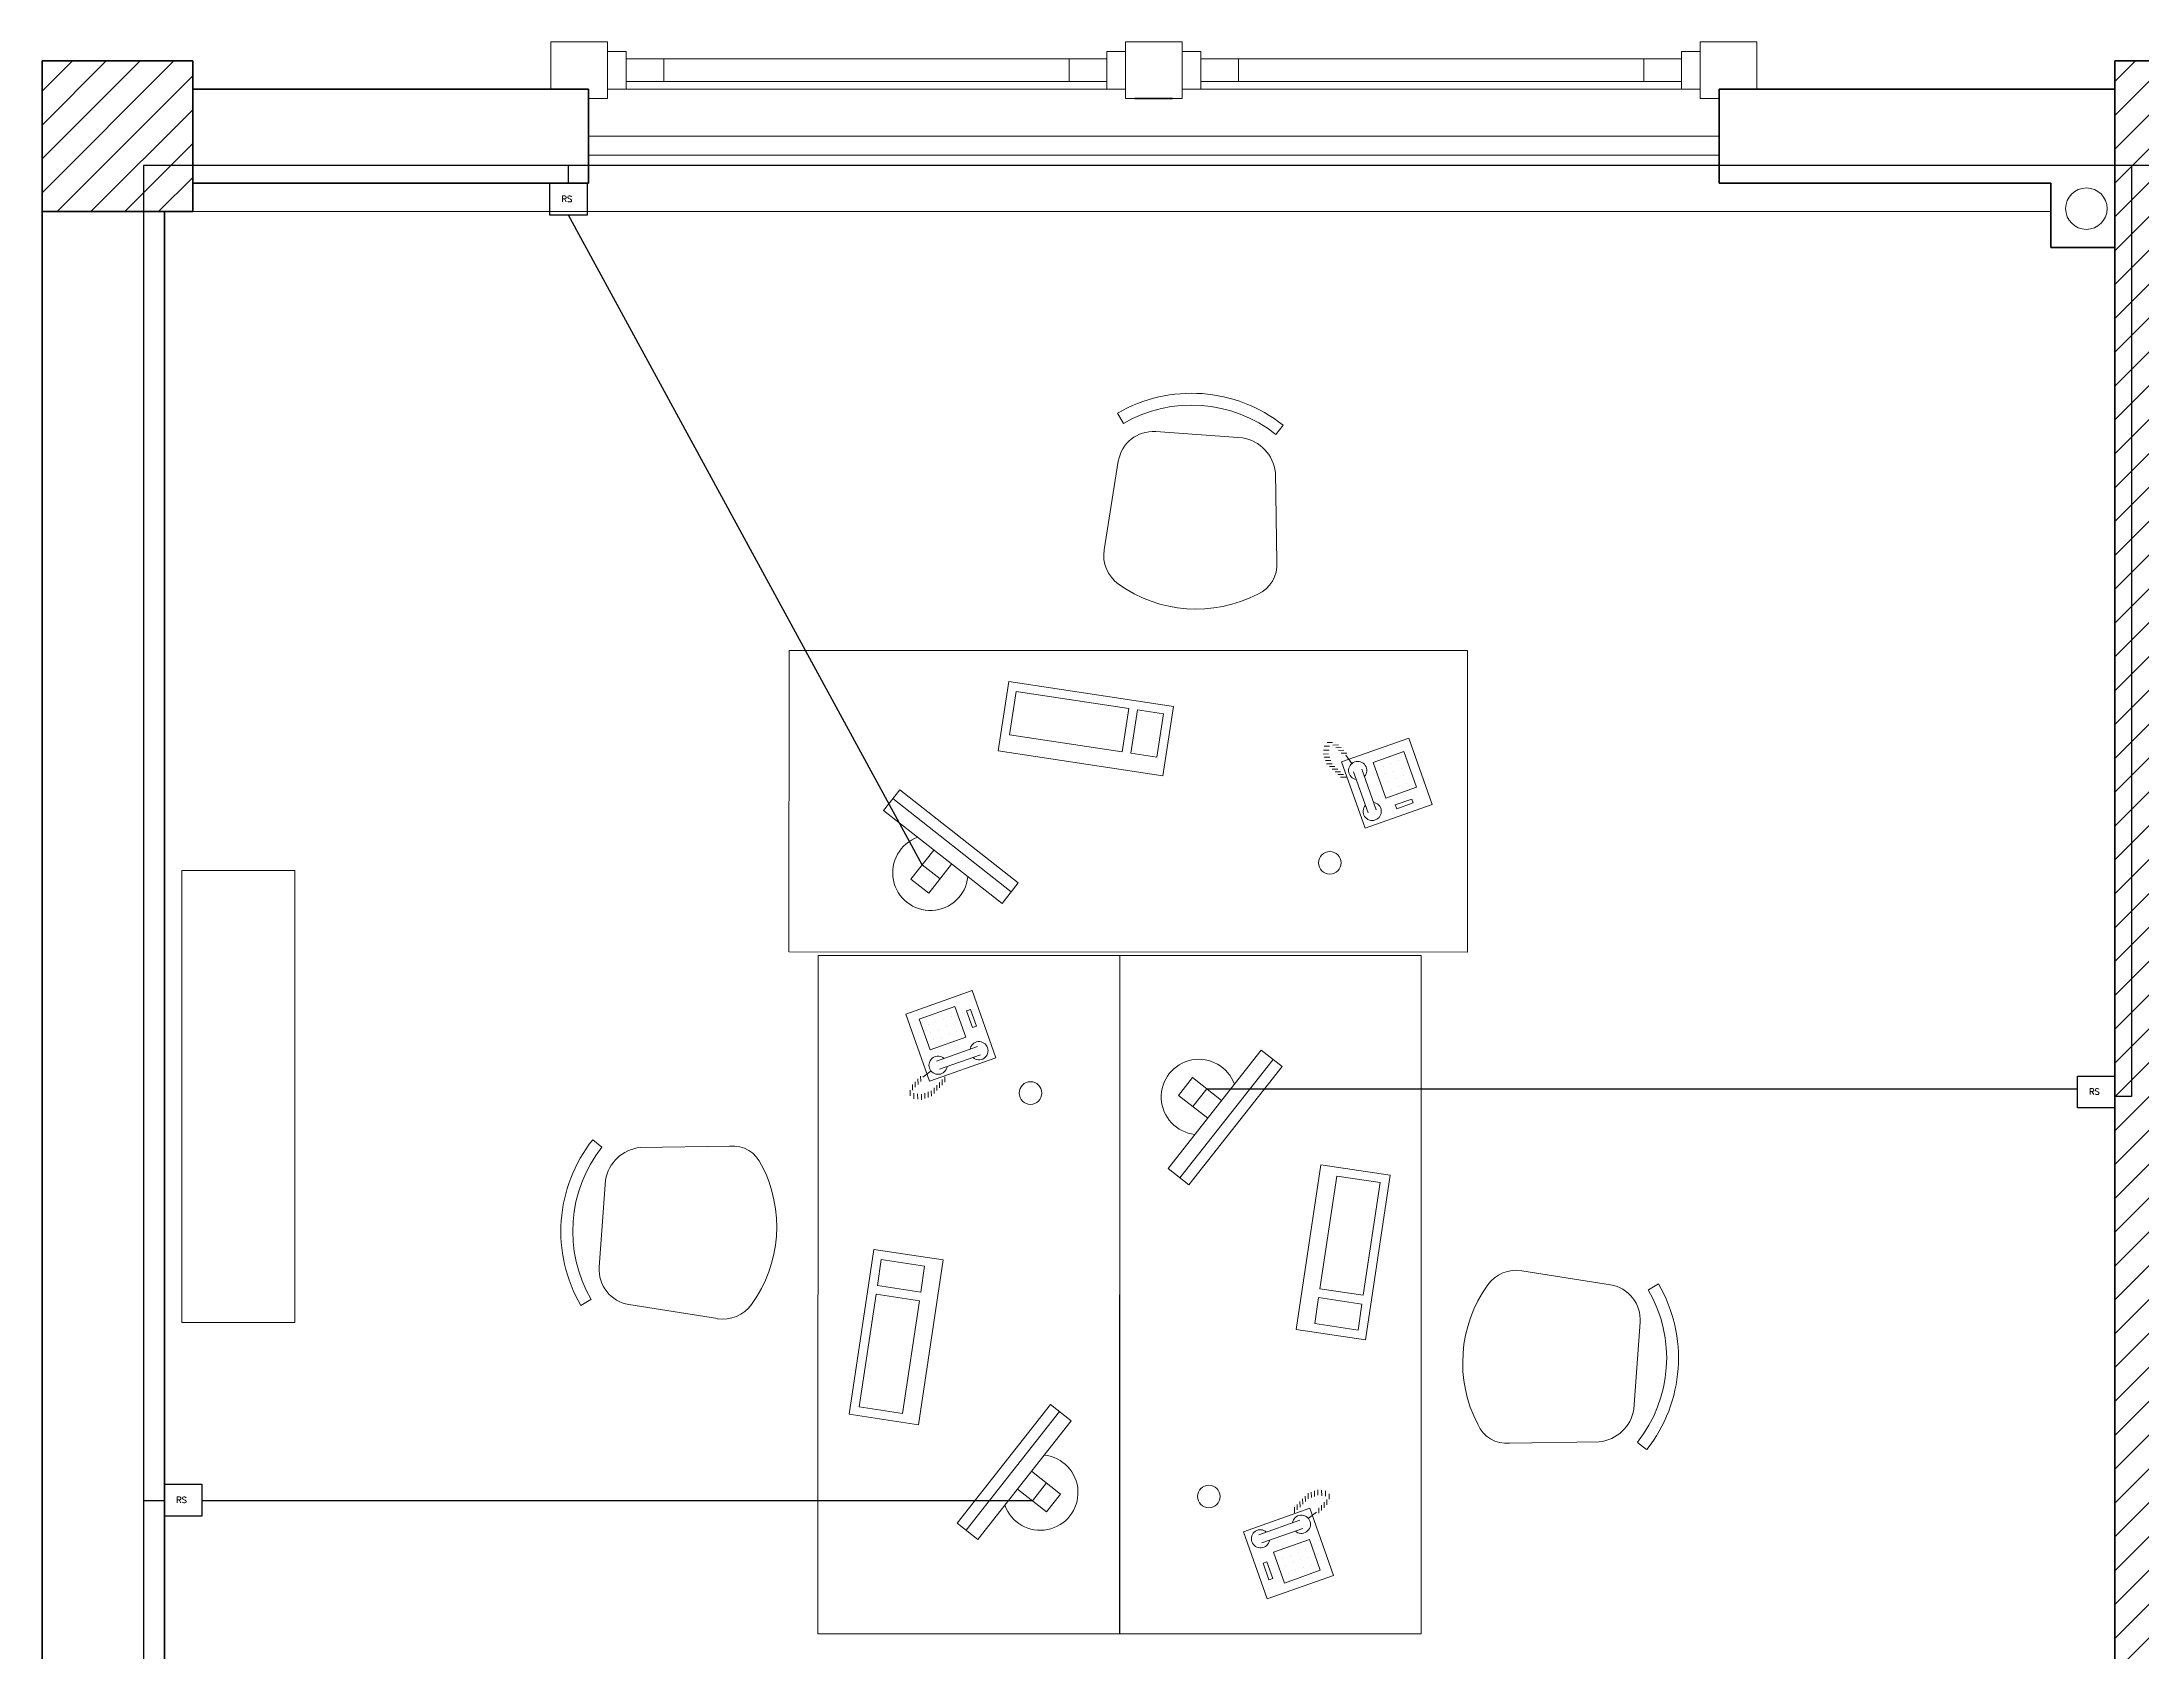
# Model space of a CAD drawing. Extents: x 1018 to 1352, y -109 to 184.
# Drawn here: x 1269.27 to 1274.84, y 125.84 to 130.11 of the extents above; entities that cross this region are included whole.
import ezdxf

# ---------------------------------------------------------------- set-up
doc = ezdxf.new("R2010")
doc.units = 0
doc.header["$LTSCALE"] = 0.5
doc.layers.get('0').update_dxf_attribs({"linetype": 'CONTINUOUS'})
doc.layers.add('Cableado', color=100, linetype='CONTINUOUS')
for name, color, linetype, lineweight in [('Carpintería', 55, 'CONTINUOUS', 20), ('Detalles .05', 243, 'CONTINUOUS', 5), ('Detalles 01', 8, 'CONTINUOUS', 9), ('Equipamiento movil', 33, 'CONTINUOUS', 9), ('Muros corte', 7, 'CONTINUOUS', 40), ('Tratamiento pisos', 251, 'CONTINUOUS', 9)]:
    doc.layers.add(name, color=color, linetype=linetype, lineweight=lineweight)
doc.styles.add('Texto 5 mm', font='simplex.shx', dxfattribs={"height": 0.5})

# ---------------------------------------------------------------- blocks, each defined once
blk = doc.blocks.new('TELEFONO')
at = {"layer": 'Detalles .05'}
for p, q in [((0.1385, 0.1343), (-0.0978, 0.1343)), ((-0.0978, 0.1343), (-0.0978, -0.0991)), ((-0.0713, 0.0892), (-0.0713, -0.0548)), ((-0.0425, 0.0892), (-0.0425, -0.0548)), ((0.081, 0.108), (0.0225, 0.108)), ((0.0225, 0.108), (0.0225, 0.0945)), ((0.0225, 0.0945), (0.081, 0.0945)), ((0.081, 0.0945), (0.081, 0.108)), ((0.1385, -0.0991), (0.1385, 0.1343)), ((0.108, 0.063), (0, 0.063)), ((0, 0.063), (0, -0.063)), ((0.027, 0.0405), (0.027, 0.0405)), ((0.027, 0.0135), (0.027, 0.0135)), ((0.054, 0.0405), (0.054, 0.0405)), ((0.054, 0.0135), (0.054, 0.0135)), ((0.081, 0.0405), (0.081, 0.0405)), ((0.081, 0.0135), (0.081, 0.0135)), ((0.108, -0.063), (0.108, 0.063)), ((-0.1121, -0.0696), (-0.1294, -0.0754)), ((-0.1063, -0.0581), (-0.1236, -0.0639)), ((-0.1006, -0.0466), (-0.1179, -0.0524)), ((0, -0.063), (0.108, -0.063)), ((0.027, -0.0135), (0.027, -0.0135)), ((0.027, -0.0405), (0.027, -0.0405)), ((0.054, -0.0135), (0.054, -0.0135)), ((0.054, -0.0405), (0.054, -0.0405)), ((0.081, -0.0135), (0.081, -0.0135)), ((0.081, -0.0405), (0.081, -0.0405)), ((-0.1294, -0.1042), (-0.1467, -0.11)), ((-0.1294, -0.1157), (-0.1467, -0.1215)), ((-0.1294, -0.1272), (-0.1467, -0.133)), ((-0.1294, -0.1388), (-0.1467, -0.1445)), ((-0.1236, -0.0927), (-0.1409, -0.0984)), ((-0.1179, -0.0812), (-0.1351, -0.0869)), ((-0.0978, -0.0991), (0.1385, -0.0991)), ((-0.0775, -0.133), (-0.0948, -0.1388)), ((-0.0718, -0.1215), (-0.0891, -0.1272)), ((-0.0671, -0.0829), (-0.0775, -0.1157)), ((-0.1236, -0.1503), (-0.1409, -0.156)), ((-0.1179, -0.1618), (-0.1351, -0.1676)), ((-0.1043, -0.17), (-0.1216, -0.1758)), ((-0.0891, -0.156), (-0.1063, -0.1618)), ((-0.0833, -0.1445), (-0.1006, -0.1503))]:
    blk.add_line(p, q, dxfattribs=at)
for centre, start, end in [((-0.0569, 0.0892), 298.49146, 241.50854), ((-0.0569, -0.0548), 118.49146, 61.50854)]:
    blk.add_arc(centre, 0.0302, start, end, dxfattribs=at)
blk = doc.blocks.new('RECTANG')
for p, q in [((1, 1), (0, 1)), ((0, 1), (0, 0)), ((1, 0), (1, 1)), ((0, 0), (1, 0))]:
    blk.add_line(p, q)
blk = doc.blocks.new('KEYBOARD', base_point=(60, 294))
for p, xscale, yscale, zscale in [((60, 294), 19, 8, 19), ((61, 295), 13, 5, 13), ((75, 295), 3, 5, 3)]:
    blk.add_blockref('RECTANG', p, dxfattribs=dict(xscale=xscale, yscale=yscale, zscale=zscale))
blk = doc.blocks.new('silla compu')
for p, q in [((-0.1982, 0.1308), (-0.2154, -0.1066)), ((0.255, 0.0583), (0.1971, -0.1726)), ((-0.2253, -0.2074), (-0.2468, -0.23)), ((0.0915, -0.2423), (-0.1368, -0.2057)), ((0.1752, -0.2715), (0.1885, -0.2997))]:
    blk.add_line(p, q)
for centre, radius, start, end in [((-0.0054, -0.1162), 0.3537, 49.3107, 112.4967), ((-0.1049, 0.1241), 0.0936, 112.4967, 175.8734), ((0.1754, 0.0846), 0.0838, 341.6928, 53.5518), ((-0.122, -0.1133), 0.0936, 175.8734, 260.9037), ((0.0221, 0.0552), 0.3607, 226.6972, 295.1102), ((0.0985, -0.138), 0.1045, 266.1879, 340.6498), ((0.022, 0.0547), 0.3916, 226.6455, 295.1618)]:
    blk.add_arc(centre, radius, start, end)

msp = doc.modelspace()

# ---------------------------------------------------------------- hatches: boundary and pattern name
at = {"layer": 'Detalles 01'}
h = msp.add_hatch(dxfattribs=at)
h.set_pattern_fill('ANSI31,_O', color=256, scale=0.02)
h.set_pattern_definition([(45, (54.626424, 1.85935), (-0.0449012806, 0.0449012806), [])])
h.paths.add_polyline_path([(1269.6721, 130.0645), (1269.2721, 130.0645), (1269.2721, 129.6645), (1269.6721, 129.6645)])
h = msp.add_hatch(dxfattribs=at)
h.set_pattern_fill('ANSI31,_O', color=256, scale=0.02)
h.set_pattern_definition([(45, (-6.173576, 1.85935), (-0.0449012806, 0.0449012806), [])])
h.paths.add_polyline_path([(1277.8721, 129.9895), (1276.7721, 129.9895), (1276.7721, 129.7395), (1277.8721, 129.7395)])
h.paths.add_polyline_path([(1276.7721, 129.9895), (1275.0121, 129.9895), (1275.0121, 130.0645), (1274.7721, 130.0645), (1274.7721, 125.0645), (1276.7721, 125.0645), (1276.7721, 125.2145), (1275.0121, 125.2145), (1275.0121, 129.7395), (1276.7721, 129.7395)])
h.paths.add_polyline_path([(1277.4121, 128.9395), (1277.2621, 128.9395), (1277.2621, 125.2145), (1276.7721, 125.2145), (1276.7721, 125.0645), (1277.4121, 125.0645)])

# ---------------------------------------------------------------- linework, layer by layer
at = {"layer": 'Cableado'}
for p, q in [((1273.9362, 129.7872), (1269.5412, 129.7872)), ((1269.5412, 129.7872), (1269.5412, 127.2246)), ((1270.668, 129.7872), (1270.668, 129.7395)), ((1279.5193, 129.7872), (1273.9362, 129.7872)), ((1274.8162, 129.7872), (1274.8162, 127.3164)), ((1271.6076, 127.9311), (1270.6687, 129.6549)), ((1272.3628, 127.3369), (1274.6726, 127.3368)), ((1274.8162, 127.3164), (1274.7721, 127.3164)), ((1269.5412, 127.2246), (1269.5412, 116.4379)), ((1269.5412, 126.2447), (1269.5971, 126.2447)), ((1271.8999, 126.244), (1269.6965, 126.244))]:
    msp.add_line(p, q, dxfattribs=at)
for points in [[(1270.6194, 129.7395), (1270.7188, 129.7395), (1270.7188, 129.6549), (1270.6194, 129.6549)], [(1274.6726, 127.3709), (1274.7721, 127.3709), (1274.7721, 127.2864), (1274.6726, 127.2864)], [(1269.5971, 126.2876), (1269.6965, 126.2876), (1269.6965, 126.2031), (1269.5971, 126.2031)]]:
    msp.add_lwpolyline(points, close=True, dxfattribs=at)
at = {"layer": 'Carpintería'}
for p, q in [((1270.7721, 130.1145), (1270.6221, 130.1145)), ((1270.6221, 130.1145), (1270.6221, 129.9895)), ((1270.7721, 130.1145), (1270.7721, 129.9645)), ((1272.2971, 130.1145), (1272.1471, 130.1145)), ((1272.1471, 130.1145), (1272.1471, 129.9645)), ((1272.2971, 130.1145), (1272.2971, 129.9645)), ((1273.6721, 130.1145), (1273.6721, 129.9645)), ((1273.6721, 130.1145), (1273.8221, 130.1145)), ((1273.8221, 130.1145), (1273.8221, 129.9895)), ((1270.7721, 130.0895), (1270.8221, 130.0895)), ((1270.8221, 130.0895), (1270.8221, 129.9895)), ((1270.8221, 130.0695), (1272.0971, 130.0695)), ((1270.9221, 130.0695), (1270.9221, 130.0095)), ((1271.9971, 130.0695), (1271.9971, 130.0095)), ((1272.1471, 130.0895), (1272.0971, 130.0895)), ((1272.0971, 129.9895), (1272.0971, 130.0895)), ((1272.2971, 130.0895), (1272.3471, 130.0895)), ((1272.3471, 130.0895), (1272.3471, 129.9895)), ((1272.3471, 130.0695), (1273.6221, 130.0695)), ((1272.4471, 130.0695), (1272.4471, 130.0095)), ((1273.5221, 130.0695), (1273.5221, 130.0095)), ((1273.6221, 130.0895), (1273.6221, 129.9895)), ((1273.6721, 130.0895), (1273.6221, 130.0895)), ((1270.8221, 130.0095), (1272.0971, 130.0095)), ((1272.3471, 130.0095), (1273.6221, 130.0095)), ((1270.7721, 129.9645), (1270.7221, 129.9645)), ((1270.8221, 129.9895), (1270.7721, 129.9895)), ((1272.0971, 129.9895), (1272.1471, 129.9895)), ((1272.1721, 129.9645), (1272.1471, 129.9645)), ((1272.2971, 129.9645), (1272.2721, 129.9645)), ((1272.3471, 129.9895), (1272.2971, 129.9895)), ((1273.6221, 129.9895), (1273.6721, 129.9895)), ((1273.6721, 129.9645), (1273.7221, 129.9645))]:
    msp.add_line(p, q, dxfattribs=at)
at = {"layer": 'Detalles 01'}
for p, q in [((1272.0971, 129.9895), (1270.8221, 129.9895)), ((1273.6221, 129.9895), (1272.3471, 129.9895)), ((1272.1721, 129.8645), (1270.7221, 129.8645)), ((1273.7221, 129.8645), (1272.1721, 129.8645)), ((1272.2721, 129.8145), (1270.7221, 129.8145)), ((1273.7221, 129.8145), (1272.2721, 129.8145))]:
    msp.add_line(p, q, dxfattribs=at)
msp.add_circle((1274.6965, 129.6723), 0.055, dxfattribs=at)
at = {"layer": 'Equipamiento movil'}
for p, q in [((1271.2543, 128.5001), (1271.2541, 127.7001)), ((1273.0543, 128.4997), (1271.2543, 128.5001)), ((1273.0543, 128.4997), (1273.0541, 127.6997)), ((1271.505, 128.0756), (1271.5483, 128.1306)), ((1271.5297, 128.107), (1271.844, 127.8596)), ((1271.5483, 128.1306), (1271.8626, 127.8832)), ((1271.8193, 127.8282), (1271.505, 128.0756)), ((1271.6386, 127.9704), (1271.5778, 127.8933)), ((1269.6428, 126.7166), (1269.6428, 127.9166)), ((1269.6428, 127.9166), (1269.9428, 127.9166)), ((1269.9428, 127.9166), (1269.9428, 126.7166)), ((1271.5778, 127.8933), (1271.625, 127.8562)), ((1271.6548, 127.894), (1271.6076, 127.9311)), ((1271.6857, 127.9333), (1271.625, 127.8562)), ((1271.8626, 127.8832), (1271.8193, 127.8282)), ((1271.2541, 127.7001), (1273.0541, 127.6997)), ((1271.3317, 127.6908), (1271.3309, 125.8908)), ((1271.3317, 127.6908), (1272.1317, 127.6904)), ((1272.1309, 125.8904), (1272.1317, 127.6904)), ((1272.1317, 127.6904), (1272.1317, 125.8904)), ((1272.9317, 127.6904), (1272.1317, 127.6904)), ((1272.9317, 125.8904), (1272.9317, 127.6904)), ((1269.6428, 126.7166), (1269.6428, 127.5166)), ((1272.2599, 127.1252), (1272.5072, 127.4396)), ((1272.5072, 127.4396), (1272.5623, 127.3963)), ((1272.5387, 127.4149), (1272.2913, 127.1005)), ((1272.5623, 127.3963), (1272.3149, 127.082)), ((1272.325, 127.3667), (1272.2879, 127.3196)), ((1272.4021, 127.306), (1272.325, 127.3667)), ((1272.3257, 127.2898), (1272.3628, 127.3369)), ((1272.365, 127.2588), (1272.2879, 127.3196)), ((1272.3149, 127.082), (1272.2599, 127.1252)), ((1269.9428, 126.7166), (1269.6428, 126.7166)), ((1271.7005, 126.1847), (1271.9479, 126.499)), ((1271.9479, 126.499), (1272.0029, 126.4556)), ((1271.724, 126.1661), (1271.9715, 126.4804)), ((1272.0029, 126.4556), (1271.7555, 126.1414)), ((1271.8978, 126.3221), (1271.9749, 126.2613)), ((1271.8606, 126.2749), (1271.9378, 126.2142)), ((1271.937, 126.2912), (1271.8999, 126.244)), ((1271.9378, 126.2142), (1271.9749, 126.2613)), ((1271.7555, 126.1414), (1271.7005, 126.1847)), ((1271.3309, 125.8908), (1272.1309, 125.8904)), ((1272.9317, 125.8904), (1272.1317, 125.8904))]:
    msp.add_line(p, q, dxfattribs=at)
for centre in [(1272.6893, 127.9364), (1271.8949, 127.3257), (1272.3683, 126.2552)]:
    msp.add_circle(centre, 0.03, dxfattribs=at)
for centre, start, end in [((1271.6292, 127.9101), 109.6777, 353.9057), ((1272.3418, 127.3153), 19.6916, 263.9196), ((1271.921, 126.2656), 199.6663, 83.8942)]:
    msp.add_arc(centre, 0.1, start, end, dxfattribs=at)
at = {"layer": 'Muros corte'}
for p, q in [((1269.6721, 130.0645), (1269.2721, 130.0645)), ((1269.2721, 129.6645), (1269.2721, 130.0645)), ((1269.6721, 130.0645), (1269.6721, 129.6645)), ((1274.7721, 125.0645), (1274.7721, 130.0645)), ((1274.7721, 130.0645), (1275.0121, 130.0645)), ((1270.7221, 129.9895), (1269.6721, 129.9895)), ((1270.7221, 129.9895), (1270.7221, 129.7395)), ((1272.2721, 129.9645), (1272.1721, 129.9645)), ((1274.7721, 129.9895), (1273.7221, 129.9895)), ((1273.7221, 129.9895), (1273.7221, 129.7395)), ((1270.7221, 129.7395), (1269.6721, 129.7395)), ((1274.6021, 129.7395), (1273.7221, 129.7395)), ((1274.6021, 129.5695), (1274.6021, 129.7395)), ((1274.7721, 123.1228), (1274.7721, 129.7395)), ((1269.6721, 129.6645), (1269.2721, 129.6645)), ((1269.2721, 129.6645), (1269.2721, 125.4645)), ((1269.5971, 129.6645), (1269.5971, 125.4645)), ((1274.7721, 129.5695), (1274.6021, 129.5695))]:
    msp.add_line(p, q, dxfattribs=at)
at = {"layer": 'Tratamiento pisos'}
for p, q in [((1269.6721, 129.6645), (1272.1721, 129.6645)), ((1272.1721, 129.6645), (1274.6021, 129.6645))]:
    msp.add_line(p, q, dxfattribs=at)

# ---------------------------------------------------------------- block references
at = {"layer": 'Detalles .05', "xscale": -0.8, "yscale": 0.8, "zscale": 0.8}
for p, rotation in [((1272.8207, 128.1555), 199.5107124064214), ((1271.6758, 127.4571), 289.4992755166419), ((1272.5875, 126.1239), 109.5246331456692)]:
    msp.add_blockref('TELEFONO', p, dxfattribs=dict(at, rotation=rotation))
at = {"layer": 'Equipamiento movil', "xscale": -1}
for p, rotation in [((1272.3133, 128.8491), 166.8039667997863), ((1270.9821, 126.9499), 256.7925299100069), ((1273.281, 126.6314), 76.81788753903416)]:
    msp.add_blockref('silla compu', p, dxfattribs=dict(at, rotation=rotation))
at = {"layer": 'Equipamiento movil', "yscale": 0.02326153846151868, "zscale": 0.02326153846153847}
for p, xscale, rotation in [((1271.8371, 128.4177), -0.02326153846132683, 171.4080445936943), ((1272.8494, 127.1075), -0.02326153846132684, 81.42196533294214), ((1271.4134, 126.4736), -0.02326153846132683, 261.3966077039149)]:
    msp.add_blockref('KEYBOARD', p, dxfattribs=dict(at, xscale=xscale, rotation=rotation))

# ---------------------------------------------------------------- texts
at = {"layer": 'Cableado', "char_height": 0.01595, "attachment_point": 1, "style": 'Texto 5 mm'}
for insert in [(1270.6507, 129.7059), (1274.7039, 127.3374), (1269.6284, 126.2541)]:
    msp.add_mtext_dynamic_manual_height_columns('RS', width=19.34546, gutter_width=2.5, heights=[0], dxfattribs=dict(at, insert=insert))

doc.saveas('drawing.dxf')
